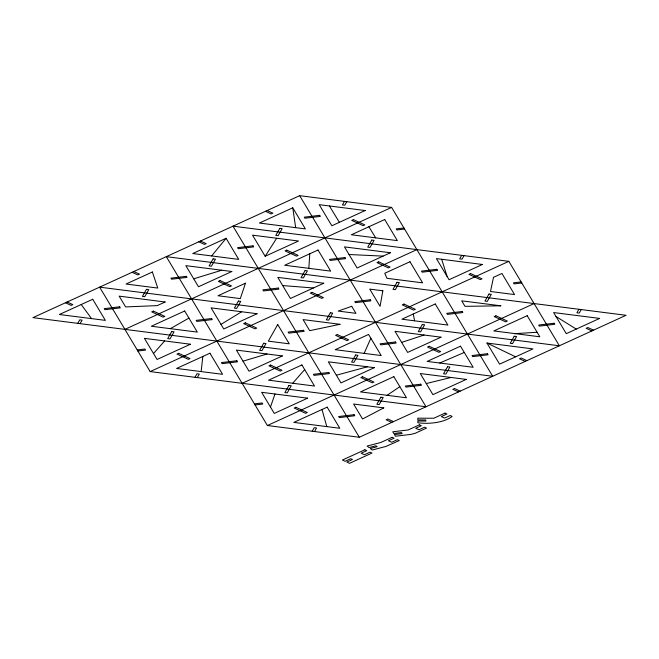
<?xml version="1.0" encoding="UTF-8"?>
<svg xmlns="http://www.w3.org/2000/svg" width="659" height="659" viewBox="0 0 659 659"><rect width="100%" height="100%" fill="white"/><g stroke="black" fill="none" stroke-linecap="round" stroke-linejoin="round"><path stroke-width="0.99" d="M308.84 268.337L309.771 253.789M201.135 371.585L202.84 356.453M270.47 407.031L274.984 394M364.139 353.381L370.852 338.256M77.762 323.355L79.772 319.821L82.095 320.117L80.085 323.651M194.982 377.294L196.992 373.76L199.315 374.057L197.305 377.591M344.476 201.39L342.466 204.924L344.789 205.221L346.799 201.687M312.201 431.241L314.211 427.707L316.534 428.004L314.524 431.538M461.695 255.338L459.685 258.872L462.008 259.168L464.018 255.634M578.915 309.277L576.905 312.811L579.228 313.107L581.238 309.573M265.157 256.269L298.502 241.021L252.521 235.156L265.157 256.269L276.673 238.237M211.646 255.939L226.086 238.286L238.723 259.391L192.749 253.534L226.086 238.286M292.703 383.258L304.672 369.575M153.514 353.529L164.676 340.934M387.088 395.301L399.84 386.685M220.996 324.385L241.664 311.765M170.327 328.66L188.927 318.091M299.664 195.674L32.95 317.638L492.693 376.273L391.619 207.404L299.664 195.674L426.011 406.76L150.17 371.585L99.633 287.151L559.367 345.786L508.83 261.343L232.989 226.169L359.336 437.255L626.05 315.29L166.307 256.656L267.381 425.525L359.336 437.255M292.769 207.791L259.424 223.039L305.397 228.904L292.769 207.791L295.66 227.66M124.897 329.368L391.619 207.404M150.17 371.585L416.883 249.621M242.117 383.307L508.83 261.343M267.381 425.525L534.103 303.568M439.751 363.018L464.282 352.458M401.644 342.408L424.009 335.019M193.721 278.806L221.77 270.231M243.023 361.173L267.027 353.99M336.37 375.235L367.376 366.791M426.274 383.554L451.094 377.467M403.934 227.981L396.216 228.887L396.858 229.958L404.568 229.044M521.145 281.92L513.435 282.835L514.078 283.897L521.788 282.991M137.212 349.937L144.922 349.031L145.565 350.094L137.855 351.008M254.432 403.885L262.142 402.97L262.784 404.041L255.066 404.947M515.017 333.627L537.126 332.268M349.031 254.506L383.077 256.12M282.695 285.569L313.387 287.983M486.96 343.042L532.933 348.908L499.596 364.155L486.96 343.042L515.626 356.824M593.553 330.151L587.853 327.531L586.172 328.297L591.864 330.925M267.167 210.534L272.867 213.162L271.187 213.928L265.486 211.308M526.87 360.638L521.178 358.018L519.49 358.793L525.19 361.412M200.493 241.029L206.193 243.649L204.504 244.423L198.804 241.795M460.196 391.133L454.496 388.513L452.807 389.28L458.507 391.899M133.81 271.516L139.51 274.144L137.822 274.91L132.13 272.291M393.514 421.62L387.813 419L386.133 419.767L391.833 422.394M67.136 302.011L72.828 304.631L71.147 305.397L65.447 302.778M555.99 316.485L576.263 329.096M81.222 304.524L91.568 318.618M368.883 226.762L375.704 237.866M329.401 205.97L339.385 222.322M441.678 259.284L447.074 276.401M322.02 409.511L326.782 426.604M413.3 313.997L414.56 320.818M382.846 290.776L380.054 306.328L369.74 289.103L382.846 290.776M493.5 277.324L490.494 291.5L514.564 294.573L501.927 273.469L493.5 277.324M245.461 283.197L240.321 298.593L218.014 295.751L245.461 283.197M277.719 324.541L268.32 341.156L289.26 343.825L277.719 324.541M146.455 289.326L142.426 296.402L144.749 296.698L148.777 289.622L146.455 289.326M171.727 331.543L167.699 338.619L170.022 338.915L174.05 331.839L171.727 331.543M213.137 258.839L209.109 265.906L211.432 266.203L215.46 259.135L213.137 258.839M238.401 301.056L234.373 308.124L236.696 308.42L240.724 301.352L238.401 301.056M279.811 228.343L275.783 235.42L278.106 235.716L282.134 228.64L279.811 228.343M263.674 343.273L259.646 350.341L261.969 350.637L265.997 343.57L263.674 343.273M305.084 270.561L301.056 277.637L303.379 277.933L307.407 270.857L305.084 270.561M288.939 385.49L284.919 392.558L287.242 392.855L291.262 385.787L288.939 385.49M330.348 312.778L326.329 319.854L328.652 320.15L332.671 313.074L330.348 312.778M371.758 240.074L367.738 247.141L370.061 247.438L374.081 240.37L371.758 240.074M355.621 354.995L351.593 362.071L353.916 362.368L357.944 355.292L355.621 354.995M397.031 282.291L393.003 289.359L395.326 289.655L399.354 282.587L397.031 282.291M380.894 397.22L376.866 404.288L379.189 404.585L383.217 397.509L380.894 397.22M422.304 324.508L418.276 331.576L420.599 331.872L424.627 324.805L422.304 324.508M447.568 366.725L443.54 373.793L445.863 374.09L449.891 367.022L447.568 366.725M488.978 294.021L484.95 301.089L487.273 301.385L491.301 294.318L488.978 294.021M514.251 336.238L510.223 343.306L512.545 343.603L516.574 336.535L514.251 336.238M383.777 407.88L362.557 418.992L353.603 404.025L383.777 407.88M92.73 299.268L59.384 314.508L105.366 320.373L92.73 299.268M152.377 271.986L126.067 284.021L157.765 288.065L152.377 271.986M165.137 302.003L157.221 305.619L125.622 306.921L119.164 296.138L165.137 302.003M231.82 271.508L198.483 286.756L185.846 265.651L231.82 271.508M365.177 210.534L331.839 225.773L319.203 204.669L365.177 210.534M153.382 311.114L151.694 311.88L163.094 317.127L164.783 316.361L153.382 311.114M220.057 280.619L218.376 281.393L229.777 286.64L231.457 285.866L220.057 280.619M286.739 250.132L285.059 250.898L296.451 256.145L298.14 255.379L286.739 250.132M353.422 219.636L351.733 220.411L363.134 225.658L364.814 224.884L353.422 219.636M184.677 310.99L151.339 326.238L197.313 332.103L184.677 310.99M318.033 250.008L284.696 265.256L330.67 271.121L318.033 250.008M384.716 219.521L351.371 234.769L397.352 240.626L384.716 219.521M190.41 344.22L157.073 359.468L144.436 338.355L190.41 344.22M257.084 313.725L223.747 328.973L211.111 307.868L257.084 313.725M323.767 283.238L290.43 298.486L277.793 277.373L323.767 283.238M390.449 252.751L357.104 267.991L344.476 246.886L390.449 252.751M178.647 353.331L176.966 354.097L188.367 359.344L190.047 358.578L178.647 353.331M245.329 322.836L243.649 323.61L255.041 328.857L256.73 328.083L245.329 322.836M312.012 292.349L310.323 293.115L321.724 298.362L323.404 297.596L312.012 292.349M378.686 261.854L377.006 262.628L388.398 267.875L390.087 267.101L378.686 261.854M209.941 353.208L176.604 368.455L222.577 374.32L209.941 353.208M409.98 261.738L384.765 273.271L386.965 278.304L422.617 282.843L409.98 261.738M282.357 355.942L249.02 371.19L236.383 350.086L282.357 355.942M482.396 264.473L449.059 279.721L436.423 258.608L482.396 264.473M270.602 365.053L268.913 365.827L280.314 371.075L281.994 370.3L270.602 365.053M337.276 334.566L335.596 335.332L346.988 340.579L348.677 339.813L337.276 334.566M403.959 304.071L402.27 304.845L413.671 310.092L415.351 309.318L403.959 304.071M470.633 273.584L468.953 274.358L480.353 279.597L482.034 278.831L470.633 273.584M301.896 364.938L268.551 380.185L314.524 386.042L301.896 364.938M368.57 334.442L335.233 349.69L381.207 355.555L368.57 334.442M435.253 303.956L401.916 319.203L447.889 325.068L435.253 303.956M307.629 398.16L274.284 413.407L261.648 392.303L307.629 398.16M374.304 367.673L340.967 382.92L328.33 361.807L374.304 367.673M440.986 337.186L407.641 352.425L395.013 331.32L440.986 337.186M295.866 407.27L294.186 408.045L305.578 413.292L307.267 412.518L295.866 407.27M362.549 376.783L360.86 377.549L372.261 382.797L373.941 382.031L362.549 376.783M429.223 346.296L427.543 347.062L438.943 352.31L440.624 351.535L429.223 346.296M495.906 315.801L494.217 316.575L505.618 321.814L507.306 321.048L495.906 315.801M327.161 407.155L293.823 422.403L339.797 428.259L327.161 407.155M393.843 376.66L360.498 391.907L406.479 397.772L393.843 376.66M460.517 346.173L427.18 361.42L473.154 367.285L460.517 346.173M527.2 315.686L493.863 330.925L539.836 336.79L527.2 315.686M466.251 379.403L432.914 394.642L420.277 373.538L466.251 379.403M599.616 318.421L566.27 333.66L553.634 312.555L599.616 318.421M364.855 449.776L342.392 460.048L345.102 461.292L350.712 458.722L352.425 459.512L346.807 462.074L349.517 463.326L371.973 453.054L370.037 452.165L364.427 454.726L361.173 453.235L366.791 450.665L364.855 449.776M392.138 437.296L380.902 442.436L367.104 446.036L369.032 447.56L375.927 445.756L377.146 446.711L370.251 448.515L372.17 450.031L385.968 446.431L399.255 440.574L397.319 439.685L391.71 442.255L388.456 440.756L394.074 438.194L392.138 437.296M419.421 424.824L408.185 429.956L392.764 431.785L393.777 433.474L401.488 432.559L402.122 433.63L394.411 434.536L395.425 436.225L410.845 434.405L415.31 433.235L426.538 428.103L424.602 427.213L418.992 429.775L415.738 428.284L421.356 425.714L419.421 424.824M445.014 413.119L433.779 418.259L417.781 418.177L417.806 419.923L425.813 419.956L425.829 421.06L417.831 421.019L417.855 422.765A30.388 13.938 0.6 0 0 452.132 416.397L450.196 415.508L444.586 418.078L441.332 416.579L446.95 414.009L445.014 413.119M351.725 306.295L338.191 311.073L355.934 313.338L351.725 306.295M339.995 324.302L309.697 330.678L303.066 319.59L339.995 324.302M319.697 215.336L304.269 217.165L304.911 218.228L320.332 216.407L319.697 215.336M253.015 245.832L237.594 247.652L238.228 248.723L253.657 246.894L253.015 245.832M186.332 276.319L170.912 278.147L171.546 279.21L186.975 277.39L186.332 276.319M344.962 257.554L329.541 259.382L330.175 260.445L345.604 258.625L344.962 257.554M119.658 306.814L104.229 308.634L104.872 309.705L120.292 307.877L119.658 306.814M278.287 288.049L262.859 289.869L263.501 290.94L278.922 289.112L278.287 288.049M436.909 269.284L421.488 271.104L422.122 272.175L437.551 270.347L436.909 269.284M211.605 318.536L196.184 320.365L196.819 321.427L212.247 319.607L211.605 318.536M370.234 299.771L354.806 301.6L355.448 302.662L370.869 300.842L370.234 299.771M303.552 330.266L288.131 332.087L288.766 333.157L304.194 331.329L303.552 330.266M462.181 311.501L446.753 313.322L447.395 314.392L462.816 312.564L462.181 311.501M236.878 360.753L221.449 362.582L222.091 363.644L237.512 361.824L236.878 360.753M395.499 341.988L380.078 343.817L380.713 344.879L396.141 343.059L395.499 341.988M554.128 323.231L538.708 325.052L539.342 326.123L554.771 324.294L554.128 323.231M328.825 372.483L313.396 374.304L314.038 375.375L329.459 373.546L328.825 372.483M487.454 353.718L472.025 355.539L472.668 356.61L488.088 354.781L487.454 353.718M420.772 384.205L405.343 386.034L405.985 387.097L421.406 385.276L420.772 384.205M354.089 414.7L338.668 416.521L339.303 417.592L354.731 415.763L354.089 414.7M500.815 305.817L464.99 306.344L461.687 300.825L500.815 305.817"/></g></svg>
